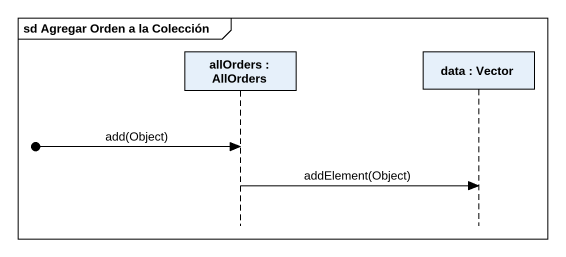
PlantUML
@startuml
mainframe sd Agregar Orden a la Colección
hide footbox
participant "allOrders : AllOrders" as allOrders
participant "data : Vector" as data

[o-> allOrders : add(Object)
allOrders -> data : addElement(Object)
@enduml
